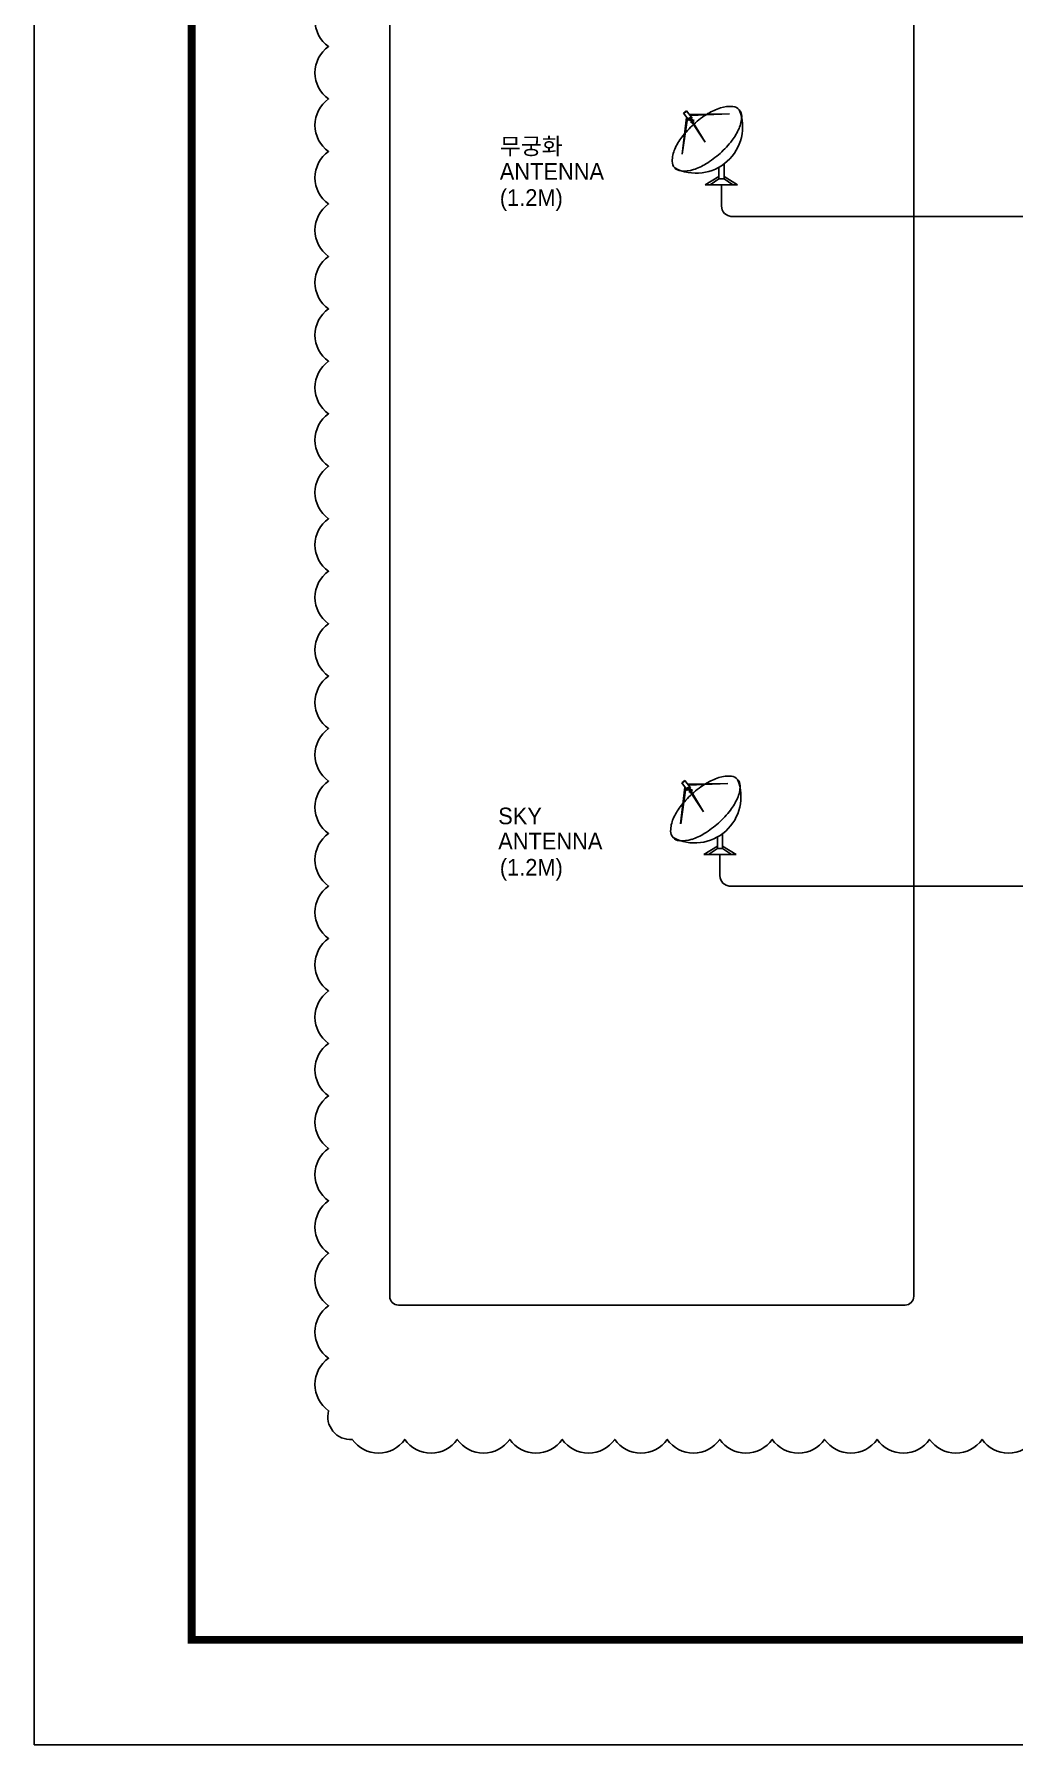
# Model space of a CAD drawing. Header units: millimetres. Extents: x -87 to 210163, y -109 to 148391.
# Drawn here: x -87 to 46572, y -109 to 81398 of the extents above; entities that cross this region are included whole.
import ezdxf

# ---------------------------------------------------------------- set-up
doc = ezdxf.new("R2010")
doc.units = ezdxf.units.MM
doc.header["$LTSCALE"] = 50
doc.header["$MEASUREMENT"] = 0
doc.layers.get('0').update_dxf_attribs({"linetype": 'CONTINUOUS'})
for name, color, linetype in [('001dmp-FORM', 253, 'CONTINUOUS'), ('E-TEXT-BOX', 7, 'CONTINUOUS'), ('LTG', 3, 'CONTINUOUS'), ('rev', 7, 'CONTINUOUS'), ('TV', 6, 'CONTINUOUS')]:
    doc.layers.add(name, color=color, linetype=linetype)
doc.styles.add('굴림', font='Gulim.ttf')

# ---------------------------------------------------------------- blocks, each defined once
blk = doc.blocks.new('FORM_ELEC_SUKWOO$0$')
at = {"layer": '001dmp-FORM', "color": 30}
blk.add_lwpolyline([(161727, 114228), (0, 114228), (0, 0), (161727, 0)], close=True, dxfattribs=at)
at = {"layer": '001dmp-FORM', "const_width": 288}
blk.add_lwpolyline([(5769, 3846), (5769, 110382), (157881, 110382), (157881, 3846)], close=True, dxfattribs=at)
blk = doc.blocks.new('FORM_ELEC_SUKWOO')
at = {"layer": '001dmp-FORM'}
blk.add_blockref('FORM_ELEC_SUKWOO$0$', (12, -1), dxfattribs=at)

msp = doc.modelspace()

# ---------------------------------------------------------------- linework, layer by layer
at = {"layer": 'E-TEXT-BOX', "color": 1, "lineweight": -3}
for p, q in [((16846, 21260), (16846, 136039)), ((41809, 136039), (41809, 21260)), ((32649, 73218), (32649, 74222)), ((72168, 72716), (33076, 72716)), ((32573, 41308), (32573, 42311)), ((72092, 40805), (33001, 40805)), ((72092, 40805), (33001, 40805)), ((41391, 20842), (17264, 20842))]:
    msp.add_line(p, q, dxfattribs=at)
for centre, radius, start, end in [((33151, 73218), 503, 180, 270), ((33076, 41308), 503, 180, 270), ((17264, 21260), 418, 180, 270), ((41391, 21260), 418, 270, 0)]:
    msp.add_arc(centre, radius, start, end, dxfattribs=at)
at = {"layer": 'LTG', "color": 1, "lineweight": -3}
for p, q in [((32530, 74624), (31880, 74222)), ((31880, 74222), (33417, 74222)), ((32530, 74514), (32111, 74222)), ((32779, 74514), (32530, 74514)), ((32779, 74624), (33417, 74222)), ((32779, 74514), (33197, 74222)), ((32454, 42713), (31805, 42311)), ((32454, 42603), (32036, 42311)), ((32704, 42603), (32454, 42603)), ((32704, 42713), (33342, 42311)), ((32704, 42603), (33122, 42311)), ((31805, 42311), (33342, 42311))]:
    msp.add_line(p, q, dxfattribs=at)
at = {"layer": 'rev', "color": 4}
msp.add_lwpolyline([(47564, 14438, -0.520567), (45064, 14438, -0.520567), (42564, 14438, -0.520567), (40064, 14438, -0.520567), (37564, 14438, -0.520567), (35064, 14438, -0.520567), (32564, 14438, -0.520567), (30064, 14438, -0.520567), (27564, 14438, -0.520567), (25064, 14438, -0.520567), (22564, 14438, -0.520567), (20064, 14438, -0.520567), (17564, 14438, -0.520567), (15064, 14438, -0.520567), (13937, 15811, -0.520567), (13937, 18311, -0.520567), (13937, 20811, -0.520567), (13937, 23311, -0.520567), (13937, 25811, -0.520567), (13937, 28311, -0.520567), (13937, 30811, -0.520567), (13937, 33311, -0.520567), (13937, 35811, -0.520567), (13937, 38311, -0.520567), (13937, 40811, -0.520567), (13937, 43311, -0.520567), (13937, 45811, -0.520567), (13937, 48311, -0.520567), (13937, 50811, -0.520567), (13937, 53311, -0.520567), (13937, 55811, -0.520567), (13937, 58311, -0.520567), (13937, 60811, -0.520567), (13937, 63311, -0.520567), (13937, 65811, -0.520567), (13937, 68311, -0.520567), (13937, 70811, -0.520567), (13937, 73311, -0.520567), (13937, 75811, -0.520567), (13937, 78311, -0.520567), (13937, 80811, -0.520567), (13937, 83311, -0.520567)], format="xyb", dxfattribs=at)
at = {"layer": 'TV', "color": 1, "lineweight": -3}
for p, q in [((30775, 75683), (30986, 77432)), ((30838, 77631), (30978, 77753)), ((31109, 77280), (30838, 77631)), ((30851, 77614), (30990, 77739)), ((31249, 77402), (30978, 77753)), ((31127, 77576), (33026, 77600)), ((31146, 77443), (31875, 76258)), ((31168, 77523), (33026, 77600)), ((30782, 75682), (31026, 77397)), ((31096, 77426), (31875, 76258)), ((31109, 77280), (31249, 77402)), ((31184, 77345), (31202, 77173)), ((31345, 77284), (31184, 77345)), ((31202, 77173), (31345, 77284)), ((32530, 75058), (32530, 74514)), ((32553, 75697), (32553, 75696)), ((32779, 75219), (32779, 74514)), ((30763, 45720), (30902, 45843)), ((31034, 45369), (30763, 45720)), ((30776, 45703), (30914, 45828)), ((31173, 45491), (30902, 45843)), ((31052, 45666), (32951, 45689)), ((31093, 45612), (32951, 45689)), ((30699, 43772), (30910, 45521)), ((30707, 43771), (30950, 45486)), ((31021, 45515), (31800, 44347)), ((31034, 45369), (31173, 45491)), ((31071, 45532), (31800, 44347)), ((31108, 45434), (31127, 45262)), ((31270, 45373), (31108, 45434)), ((31127, 45262), (31270, 45373)), ((32477, 43786), (32477, 43785)), ((32704, 43308), (32704, 42603)), ((32454, 43148), (32454, 42603))]:
    msp.add_line(p, q, dxfattribs=at)
for centre, radius, start, end in [((31451, 76977), 2202, 242.07319, 21.98663), ((34388, 73719), 4567, 121.42811, 132.02991), ((33432, 75283), 2734, 107.71234, 121.42811), ((33054, 76466), 1492, 84.53928, 107.71234), ((33153, 77495), 458, 42.02991, 84.53928), ((32119, 77504), 1492, 336.34747, 359.52054), ((33153, 77495), 458, 359.52054, 42.02991), ((34388, 73719), 4567, 132.02991, 142.63171), ((30981, 78002), 2734, 322.63171, 336.34747), ((31794, 75329), 1492, 156.34747, 179.52054), ((32931, 74831), 2734, 142.63171, 156.34747), ((29525, 79114), 4567, 312.02991, 322.63171), ((30760, 75338), 458, 179.52054, 222.02991), ((30760, 75338), 458, 222.02991, 264.53928), ((30480, 77550), 2734, 287.71234, 301.42811), ((29525, 79114), 4567, 301.42811, 312.02991), ((30858, 76368), 1492, 264.53928, 287.71234), ((31376, 45066), 2202, 242.07319, 21.98663), ((34312, 41808), 4567, 121.42811, 132.02991), ((33357, 43372), 2734, 107.71234, 121.42811), ((32979, 44555), 1492, 84.53928, 107.71234), ((33077, 45584), 458, 42.02991, 84.53928), ((33077, 45584), 458, 359.52054, 42.02991), ((34312, 41808), 4567, 132.02991, 142.63171), ((30906, 46091), 2734, 322.63171, 336.34747), ((32043, 45593), 1492, 336.34747, 359.52054), ((31719, 43419), 1492, 156.34747, 179.52054), ((32856, 42921), 2734, 142.63171, 156.34747), ((29449, 47204), 4567, 312.02991, 322.63171), ((30684, 43427), 458, 179.52054, 222.02991), ((30405, 45639), 2734, 287.71234, 301.42811), ((29449, 47204), 4567, 301.42811, 312.02991), ((30684, 43427), 458, 222.02991, 264.53928), ((30783, 44457), 1492, 264.53928, 287.71234)]:
    msp.add_arc(centre, radius, start, end, dxfattribs=at)

# ---------------------------------------------------------------- block references
at = {"color": 4, "xscale": 1.300026812119367, "yscale": 1.300026812119367, "zscale": 1.300026812119367}
msp.add_blockref('FORM_ELEC_SUKWOO', (-103, -108), dxfattribs=at)

# ---------------------------------------------------------------- texts
at = {"color": 7, "lineweight": -3, "style": '굴림'}
for s, p in [('무궁화', (22090, 75664)), ('ANTENNA', (22090, 74464)), ('(1.2M)', (22090, 73218)), ('SKY', (22014, 43753)), ('ANTENNA', (22014, 42553)), ('(1.2M)', (22090, 41307))]:
    msp.add_text(s, height=794.3, dxfattribs=at).set_placement(p)

doc.saveas('drawing.dxf')
